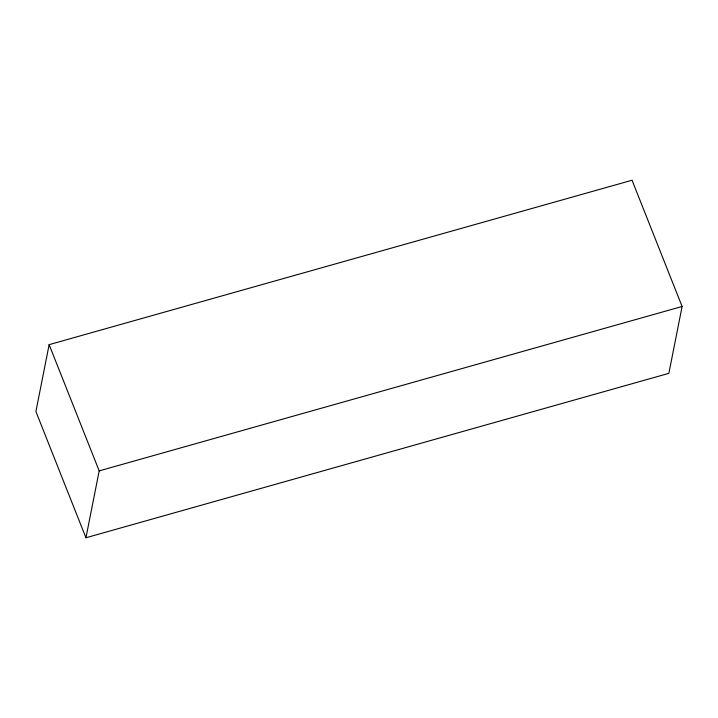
<?xml version="1.0" encoding="UTF-8"?>
<svg xmlns="http://www.w3.org/2000/svg" width="718" height="718" viewBox="0 0 718 718"><rect width="100%" height="100%" fill="white"/><g stroke="black" fill="none" stroke-linecap="round" stroke-linejoin="round"><path stroke-width="1.08" d="M49.138 344.649L35.9 411.522L85.945 537.764L668.862 373.351L682.1 306.478L632.055 180.236L49.138 344.649L99.192 470.891L85.945 537.764M99.192 470.891L682.1 306.478"/></g></svg>
